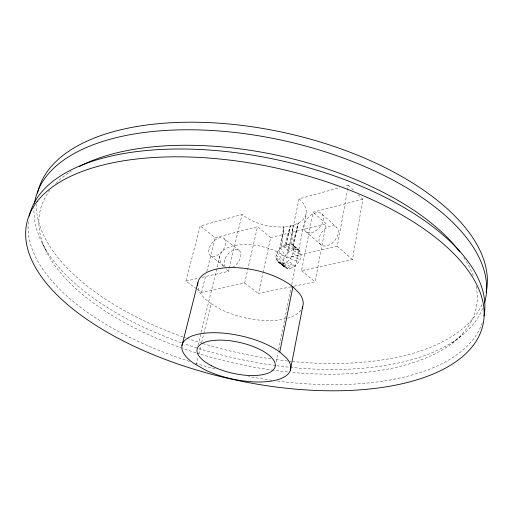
<?xml version="1.0" encoding="UTF-8"?>
<svg xmlns="http://www.w3.org/2000/svg" width="513" height="513" viewBox="0 0 513 513"><rect width="100%" height="100%" fill="white"/><g stroke="black" fill="none" stroke-linecap="round" stroke-linejoin="round"><path stroke-width="0.38" stroke-dasharray="2.56 1.92" d="M275.898 257.359C275.891 249.754 285.658 241.674 292.923 245.111C297.88 248.061 303.472 253.223 300.054 259.405C298.476 262.868 295.815 265.824 292.423 267.581C289.922 268.78 286.568 269.171 284.478 266.984C281.483 264.009 276.334 262.13 275.898 257.359L283.509 265.324L284.478 266.984L277.7 261.495M283.509 265.324C281.329 257.16 291.544 245.573 299.611 250.735L293.667 246.535L292.923 245.111M281.547 247.369L283.984 226.836L293.135 225.226L298.188 223.206A36.853 19.629 12.6 0 0 299.041 198.826L339.907 187.611M278.437 262.047C287.081 267.382 295.033 254.089 293.667 246.535M290.544 244.092L293.135 225.226L291.673 244.291L298.091 249.664L292.198 244.624M196.55 288.781L185.892 281.098L200.237 225.944L242.053 214.466A36.853 19.629 12.6 0 0 283.984 226.836L280.553 248.068L285.484 255.884M362.858 199.179L313.135 212.158L301.516 270.684L352.469 259.616L362.858 199.179L358.407 194.902M352.469 259.616L337.323 246.272L347.397 190.753M347.538 189.97L348.391 185.283L343.768 186.552M294.122 286.145L315.078 281.823L326.108 223.771L313.135 212.158M276.071 362.043L277.969 352.662M278.597 349.533L291.576 285.395M291.737 284.612L306.139 213.434M293.468 246.131L298.188 223.206L292.481 244.816M223.476 266.58A38.052 18.269 12.6 0 1 237.474 244.983A38.052 18.269 12.6 0 1 286.748 257.904L299.041 198.826M286.312 244.81L290.262 225.957L284.555 245.528M279.143 249.542L283.984 226.836M291.012 286.786L258.411 293.513L262.842 273.32M263.009 272.544L270.672 237.596L257.507 226.675L215.236 237.711L200.237 225.944M293.218 245.663L298.188 223.206M197.178 289.236L201.564 292.397L244.663 283.035L257.507 226.675M285.876 244.938L290.262 225.957M202.167 277.36L228.516 271.3L229.067 268.959M229.253 268.184L242.053 214.466M196.178 365.012L198.069 357.247M198.826 354.143L200.904 345.602M201.66 342.498L211.106 303.67L208.605 301.798A53.724 24.323 12.6 0 1 197.967 287.325M198.018 345.352L219.91 255.974M201.564 292.397L205.995 274.679M206.765 271.601L215.236 237.711M452.049 343.293L462.886 334.611M270.672 237.596L326.108 223.771M185.892 281.098L199.07 278.072M286.748 257.904L337.323 246.272M290.134 258.648L298.701 261.912M291.698 256.115L300.054 259.405M292.859 253.416L300.849 256.859M286.1 262.419L294.751 266.151L288.248 260.848M293.596 250.799L301.041 254.461M283.811 263.316L292.423 267.581M293.968 249.427L285.408 245.073L291.653 250.28M293.872 248.452L300.618 252.377M290.076 268.414L281.599 263.451L287.876 268.588L280.303 263.086M287.799 244.259L296.168 249.215M211.106 303.67L220.449 309.236A53.852 24.38 12.6 0 0 285.523 318.778M211.067 256.179L226.457 267.921M244.663 283.035L258.411 293.513M224.572 238.962A11.023 6.489 -52.2 0 1 217.153 255.538A11.023 6.489 -52.2 0 1 209.881 246.734A11.023 6.489 -52.2 0 1 224.572 238.962L239.763 250.966M279.502 262.836L285.965 268.1M301.516 270.684L315.078 281.823M282.977 246.375L289.364 251.71L283.939 245.855M305.53 231.408L320.587 244.464M321.811 213.883A11.966 7.567 -48.5 0 1 314.379 231.664A11.966 7.567 -48.5 0 1 304.966 222.539A11.966 7.567 -48.5 0 1 321.811 213.883L336.643 227.259A11.773 7.624 -48.3 0 1 329.423 244.829A11.773 7.624 -48.3 0 1 319.926 235.64A11.773 7.624 -48.3 0 1 336.643 227.259M276.488 259.623L284.478 266.984M348.391 185.283L354.509 191.163M276.058 254.91L283.125 263.233M276.949 252.454L283.343 260.854M278.508 250.139L284.151 258.347M42.393 243.438L46.766 252.364M481.996 304.651A229.715 112.475 12.6 0 1 291.955 361.453M291.23 361.383A229.715 112.475 12.6 0 1 289.063 361.158M287.62 361.005A229.715 112.475 12.6 0 1 274.583 359.382M270.96 358.863A229.715 112.475 12.6 0 1 202.859 343.53M202.16 343.319A229.715 112.475 12.6 0 1 186.905 338.33M185.533 337.855A229.715 112.475 12.6 0 1 183.474 337.124M182.795 336.881A229.715 112.475 12.6 0 1 36.314 204.629M482.739 308.339A230.587 111.488 12.6 0 1 276.295 365.647M275.571 365.545A230.587 111.488 12.6 0 1 184.751 343.915M181.313 342.703A230.587 111.488 12.6 0 1 34.095 207.656M482.226 322.76A232.793 108.955 12.6 0 1 276.231 380.87M271.839 380.274A232.793 108.955 12.6 0 1 248.42 376.414M215.024 368.873A232.793 108.955 12.6 0 1 195.761 363.396M189.425 361.402A232.793 108.955 12.6 0 1 28.446 220.93M476.179 286.177A223.373 106.133 12.6 0 1 291.147 372.291M287.626 371.938A223.373 106.133 12.6 0 1 274.192 370.328M273.487 370.232A223.373 106.133 12.6 0 1 197.133 353.175M195.774 352.745A223.373 106.133 12.6 0 1 182.949 348.462M182.275 348.224A223.373 106.133 12.6 0 1 49.697 190.458M55.859 183.346A223.373 106.133 12.6 0 1 71.256 171.162M463.797 257.584A223.373 106.133 12.6 0 1 473.473 276.501M225.136 266.837A10.856 6.554 -52.2 0 1 229.677 252.422A10.856 6.554 -52.2 0 1 240.802 253.307A10.856 6.554 -52.2 0 1 232.421 267.414M300.939 310.153A53.852 24.38 12.6 0 1 286.286 318.586M228.516 271.3A38.052 18.269 12.6 0 1 225.265 268.504"/><path stroke-width="0.77" d="M290.275 370.553L302.625 306.941M279.771 351.995L276.982 350.09A55.551 21.956 12.6 0 0 201.308 333.61A55.551 21.956 12.6 0 0 193.555 363.242L205.931 370.328A55.686 22.008 12.6 0 0 270.806 381.172A55.686 22.008 12.6 0 0 286.696 358.215L279.771 351.995L292.897 286.831L290.236 284.824A53.724 24.323 12.6 0 0 231.03 267.574A53.724 24.323 12.6 0 0 197.736 285.741M181.961 345.557L197.89 282.663M292.897 286.831L299.47 293.468A53.852 24.38 12.6 0 1 302.08 308.262M37.545 193.234A229.715 112.475 12.6 0 1 38.225 190.426M38.417 189.727A229.715 112.475 12.6 0 1 288.934 133.675A229.715 112.475 12.6 0 1 486.132 292.442M34.538 203.417A230.587 111.488 12.6 0 1 283.606 140.607A230.587 111.488 12.6 0 1 484.58 302.959M29.273 216.127A232.793 108.955 12.6 0 1 278.456 160.107A232.793 108.955 12.6 0 1 483.99 316.014M79.393 166.481A223.373 106.133 12.6 0 1 281.643 156.241A223.373 106.133 12.6 0 1 459.77 251.877M37.116 201.558L34.846 204.668A233.691 107.91 12.6 0 0 306.78 389.97A233.691 107.91 12.6 0 0 424.123 229.035A233.691 107.91 12.6 0 0 37.116 201.558M211.67 365.859A40.001 15.8 12.6 0 0 274.878 367.507A40.001 15.8 12.6 0 0 221.853 340.145A40.001 15.8 12.6 0 0 211.67 365.859"/></g></svg>
